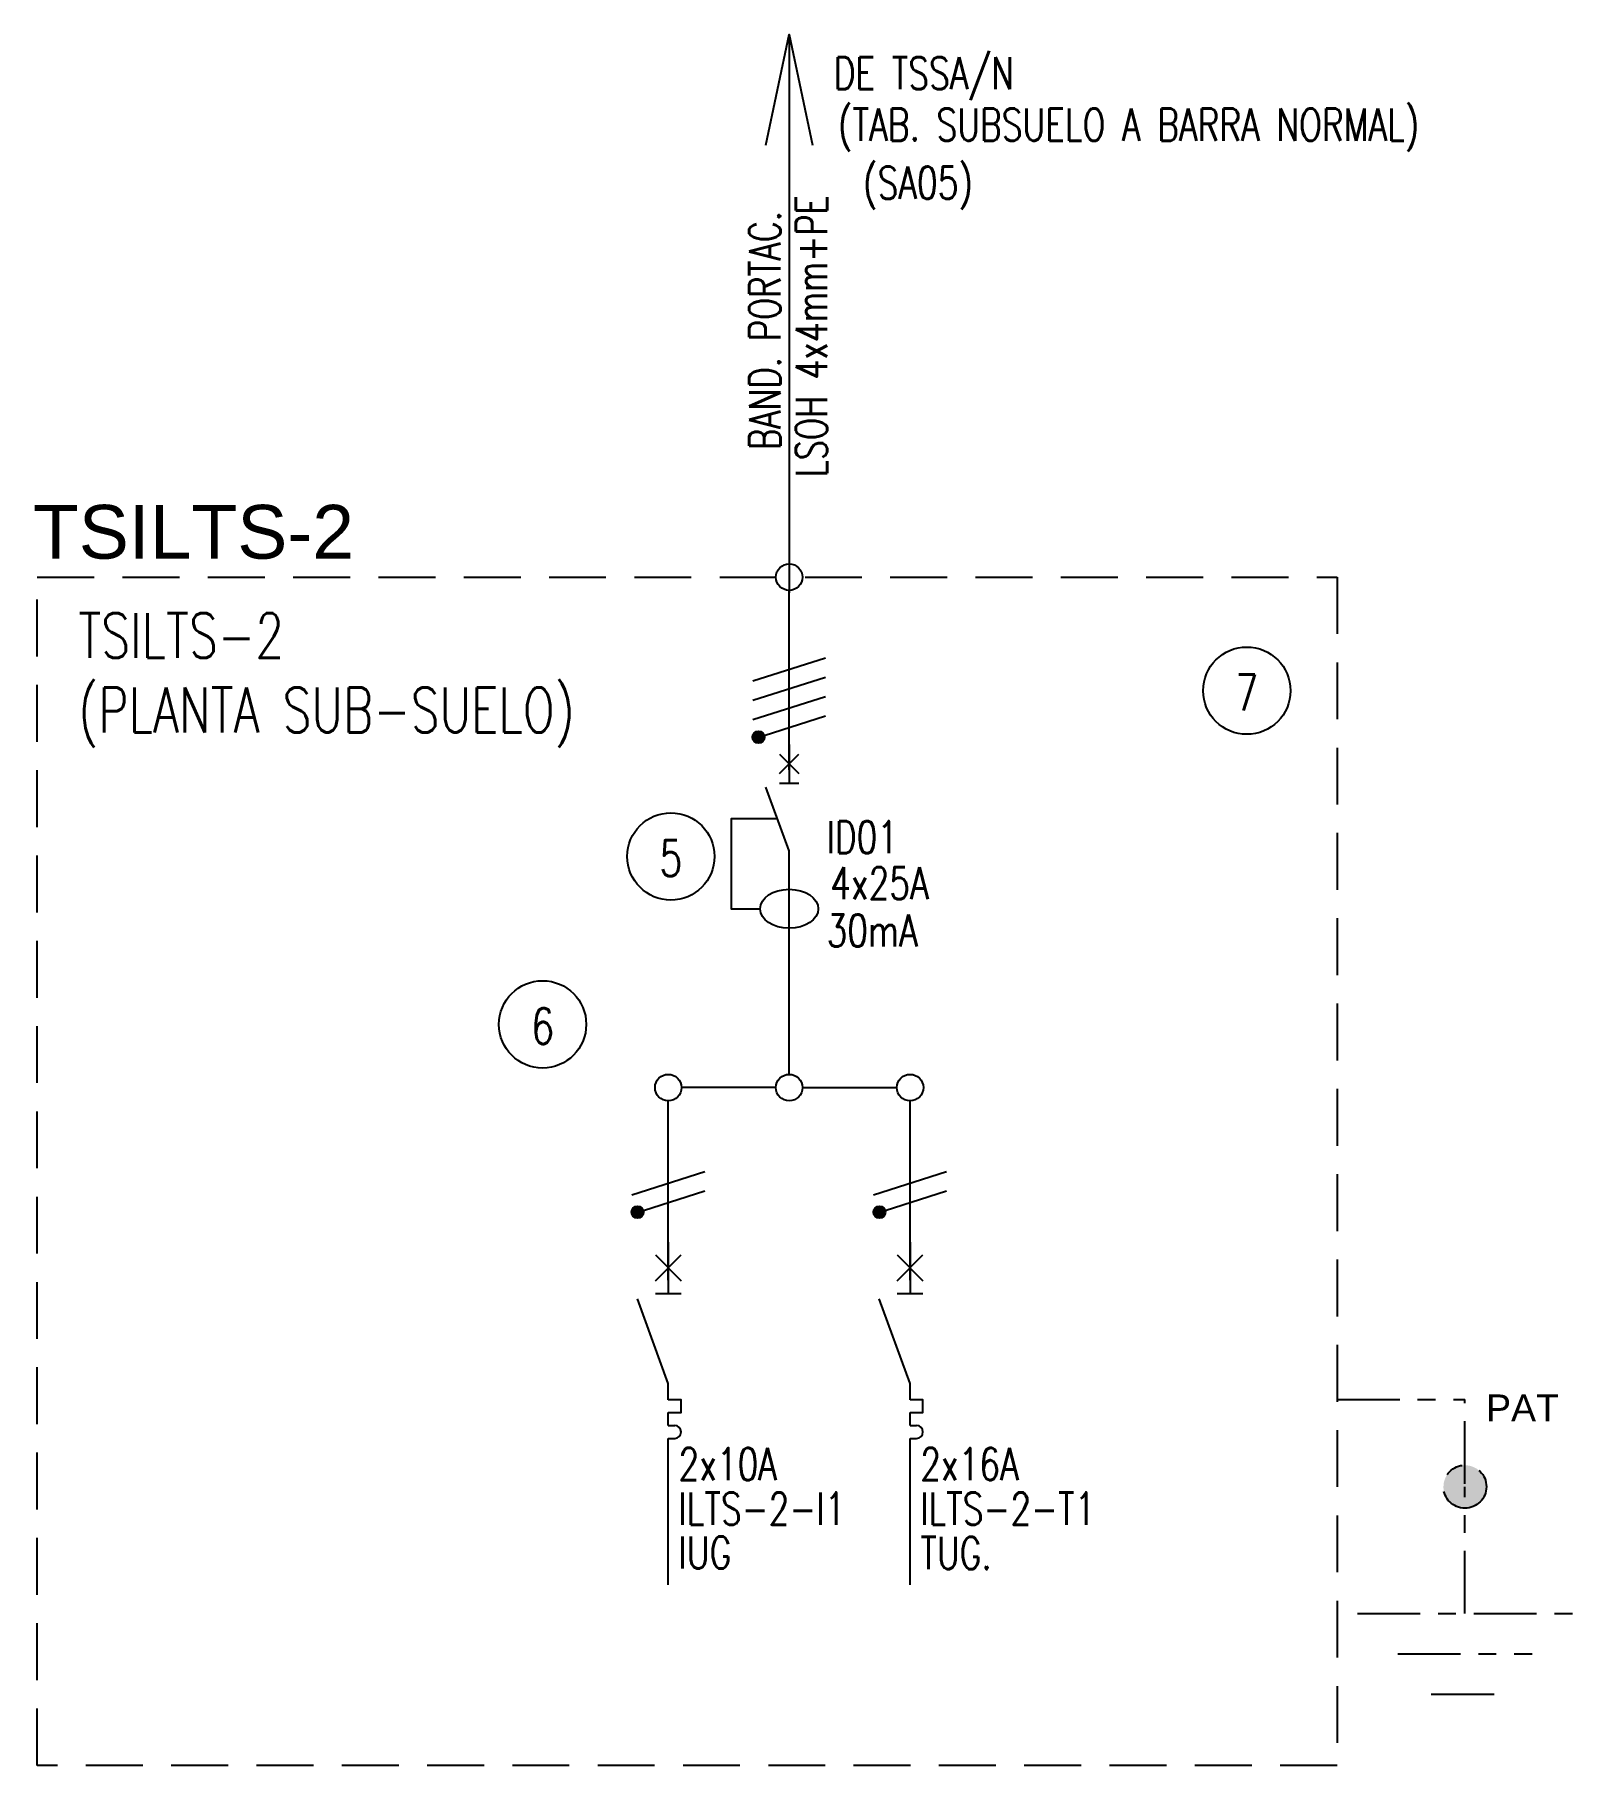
# Model space of a CAD drawing. Extents: x 3716.11 to 3724.69, y 1285.63 to 1295.29.
import ezdxf
from ezdxf.enums import TextEntityAlignment as Align

# ---------------------------------------------------------------- set-up
doc = ezdxf.new("R2010")
doc.units = 0
doc.linetypes.add('OCJ-ESQUEMAS UNIFILARES-CORREGIDOS IDO-REV.br$0$DASHED', pattern=[19.05, 12.7, -6.35])
doc.linetypes.add('OCJ-ESQUEMAS UNIFILARES-CORREGIDOS IDO-REV.br$0$EJE_5', pattern=[7.1, 5, -1, 0.1, -1])
for name, color, linetype in [('OCJ-ESQUEMAS UNIFILARES-CORREGIDOS IDO-REV.br$0$00-IE-CABLES', 10, 'Continuous'), ('OCJ-ESQUEMAS UNIFILARES-CORREGIDOS IDO-REV.br$0$01-ELE-APARATOS', 170, 'Continuous'), ('OCJ-ESQUEMAS UNIFILARES-CORREGIDOS IDO-REV.br$0$ELECTRIC', 4, 'Continuous'), ('OCJ-ESQUEMAS UNIFILARES-CORREGIDOS IDO-REV.br$0$PAT', 80, 'Continuous'), ('OCJ-ESQUEMAS UNIFILARES-CORREGIDOS IDO-REV.br$0$TEXTO', 7, 'Continuous')]:
    doc.layers.add(name, color=color, linetype=linetype)
doc.styles.add('OCJ-ESQUEMAS UNIFILARES-CORREGIDOS IDO-REV.br$0$ARIAL', font='Arial.ttf', dxfattribs={"height": 0.2})
doc.styles.add('OCJ-ESQUEMAS UNIFILARES-CORREGIDOS IDO-REV.br$0$Electricidad', font='ROMANS.SHX', dxfattribs={"width": 0.75, "height": 0.175})

# ---------------------------------------------------------------- blocks, each defined once
blk = doc.blocks.new('OCJ-ESQUEMAS UNIFILARES-CORREGIDOS IDO-REV.br$0$Unif-Interruptor-Term')
for p, q in [((0, -1.013), (0.045, -1.013)), ((0, -1.103), (0.045, -1.103))]:
    blk.add_line(p, q)
for points in [[(0, 0.267), (0, -0.093)], [(-0.09, 0.177), (0.09, -0.003)], [(-0.09, -0.003), (0.09, 0.177)], [(-0.09, -0.093), (0.09, -0.093)], [(0, -0.72), (-0.215, -0.128)], [(0, -0.833), (0, -0.72)], [(0, -0.923), (0.09, -0.923), (0.09, -0.833), (0, -0.833)], [(0, -1.013), (0, -0.923)], [(0, -1.215), (0, -1.103)]]:
    blk.add_lwpolyline(points)
blk.add_arc((0.045, -1.058), 0.045, 270, 90)
blk = doc.blocks.new('OCJ-ESQUEMAS UNIFILARES-CORREGIDOS IDO-REV.br$0$Unif-Interruptor-Dif')
for points in [[(0, 0.177), (0, -0.093)], [(-0.068, 0.11), (0.068, -0.025)], [(-0.068, -0.025), (0.068, 0.11)], [(-0.068, -0.093), (0.068, -0.093)], [(0, -0.565), (-0.162, -0.121)], [(-0.081, -0.343), (-0.405, -0.343), (-0.405, -0.97), (-0.202, -0.97)], [(0, -1.308), (0, -0.565)]]:
    blk.add_lwpolyline(points)
blk.add_ellipse((0, -0.97), major_axis=(0.203, 0), ratio=0.670814)

msp = doc.modelspace()

# ---------------------------------------------------------------- hatches: boundary and pattern name
at = {"layer": 'OCJ-ESQUEMAS UNIFILARES-CORREGIDOS IDO-REV.br$0$00-IE-CABLES'}
for points in [[(3720.122, 1291.349, 1), (3720.1766, 1291.3887, 1)], [(3719.447, 1288.6969, 1), (3719.5016, 1288.7365, 1)], [(3720.797, 1288.6969, 1), (3720.8516, 1288.7365, 1)]]:
    msp.add_hatch(color=256, dxfattribs=at).paths.add_polyline_path(points)
at = {"layer": 'OCJ-ESQUEMAS UNIFILARES-CORREGIDOS IDO-REV.br$0$PAT', "linetype": 'OCJ-ESQUEMAS UNIFILARES-CORREGIDOS IDO-REV.br$0$EJE_5', "ltscale": 0.07}
h = msp.add_hatch(color=256, dxfattribs=at)
h.paths.add_polyline_path([(3724.2134, 1287.1842), (3723.9734, 1287.1842, -1)])
h.paths.add_polyline_path([(3723.9734, 1287.1842), (3724.0934, 1287.1842), (3724.0934, 1287.0642, -0.414214)])
h.paths.add_polyline_path([(3724.0934, 1287.1842), (3724.2134, 1287.1842, -0.414214), (3724.0934, 1287.0642)])

# ---------------------------------------------------------------- linework, layer by layer
at = {"layer": 'OCJ-ESQUEMAS UNIFILARES-CORREGIDOS IDO-REV.br$0$00-IE-CABLES'}
for p, q in [((3720.3206, 1295.2913), (3720.3206, 1292.175)), ((3720.3206, 1291.1867), (3720.3206, 1292.1885)), ((3720.3206, 1289.4863), (3720.3206, 1290.2882)), ((3720.2465, 1289.4122), (3719.7197, 1289.4122)), ((3720.3947, 1289.4122), (3720.9215, 1289.4122)), ((3719.6456, 1288.3363), (3719.6456, 1289.3382)), ((3720.9956, 1288.3363), (3720.9956, 1289.3382)), ((3719.6456, 1286.636), (3719.6456, 1287.4378)), ((3720.9956, 1286.636), (3720.9956, 1287.4378))]:
    msp.add_line(p, q, dxfattribs=at)
for points in [[(3720.1898, 1294.6734), (3720.3206, 1295.2913), (3720.4514, 1294.6734)], [(3720.1171, 1291.6827), (3720.5241, 1291.8115)], [(3720.1171, 1291.5747), (3720.5241, 1291.7035)], [(3720.1171, 1291.4667), (3720.5241, 1291.5955)], [(3720.1814, 1291.379), (3720.5241, 1291.4875)], [(3719.4421, 1288.8145), (3719.8491, 1288.9433)], [(3720.7921, 1288.8145), (3721.1991, 1288.9433)], [(3719.5064, 1288.7269), (3719.8491, 1288.8353)], [(3720.8564, 1288.7269), (3721.1991, 1288.8353)]]:
    msp.add_lwpolyline(points, dxfattribs=at)
for centre, radius in [((3720.1493, 1291.3689), 0.0338), ((3719.6456, 1289.4122), 0.0741), ((3720.3206, 1289.4122), 0.0741), ((3720.9956, 1289.4122), 0.0741), ((3719.4743, 1288.7167), 0.0338), ((3720.8243, 1288.7167), 0.0338)]:
    msp.add_circle(centre, radius, dxfattribs=at)
at = {"layer": 'OCJ-ESQUEMAS UNIFILARES-CORREGIDOS IDO-REV.br$0$ELECTRIC', "linetype": 'OCJ-ESQUEMAS UNIFILARES-CORREGIDOS IDO-REV.br$0$DASHED', "ltscale": 0.025}
msp.add_lwpolyline([(3716.1229, 1292.2626), (3723.3793, 1292.2626), (3723.3793, 1285.6282), (3716.1229, 1285.6282)], close=True, dxfattribs=at)
at = {"layer": 'OCJ-ESQUEMAS UNIFILARES-CORREGIDOS IDO-REV.br$0$PAT', "linetype": 'OCJ-ESQUEMAS UNIFILARES-CORREGIDOS IDO-REV.br$0$EJE_5', "ltscale": 0.07}
for p, q in [((3723.3793, 1287.671), (3724.0934, 1287.671)), ((3724.0934, 1287.2009), (3724.0934, 1287.671)), ((3724.0934, 1286.4758), (3724.0934, 1287.1842)), ((3723.4934, 1286.4758), (3724.6934, 1286.4758)), ((3723.7184, 1286.2508), (3724.4684, 1286.2508)), ((3723.9059, 1286.0258), (3724.2809, 1286.0258))]:
    msp.add_line(p, q, dxfattribs=at)
msp.add_circle((3724.0934, 1287.1842), 0.12, dxfattribs=at)
msp.add_circle((3724.0934, 1287.1842), 0.12, dxfattribs=at)
at = {"layer": 'OCJ-ESQUEMAS UNIFILARES-CORREGIDOS IDO-REV.br$0$TEXTO'}
for centre, radius in [((3720.3206, 1292.2626), 0.0741), ((3722.8758, 1291.6284), 0.2437), ((3719.6601, 1290.7029), 0.2437), ((3718.9438, 1289.7654), 0.2437)]:
    msp.add_circle(centre, radius, dxfattribs=at)

# ---------------------------------------------------------------- block references
at = {"layer": 'OCJ-ESQUEMAS UNIFILARES-CORREGIDOS IDO-REV.br$0$01-ELE-APARATOS', "xscale": 0.7999999999999546, "yscale": 0.7999999999999546, "zscale": 0.7999999999999546}
for name, p in [('OCJ-ESQUEMAS UNIFILARES-CORREGIDOS IDO-REV.br$0$Unif-Interruptor-Dif', (3720.3206, 1291.1867)), ('OCJ-ESQUEMAS UNIFILARES-CORREGIDOS IDO-REV.br$0$Unif-Interruptor-Term', (3719.6456, 1288.3363)), ('OCJ-ESQUEMAS UNIFILARES-CORREGIDOS IDO-REV.br$0$Unif-Interruptor-Term', (3720.9956, 1288.3363))]:
    msp.add_blockref(name, p, dxfattribs=at)

# ---------------------------------------------------------------- texts
at = {"layer": 'OCJ-ESQUEMAS UNIFILARES-CORREGIDOS IDO-REV.br$0$TEXTO', "style": 'OCJ-ESQUEMAS UNIFILARES-CORREGIDOS IDO-REV.br$0$Electricidad', "width": 0.75}
for s, height, p in [('DE TSSA/N', 0.18, (3720.5694, 1294.986)), ('(TAB. SUBSUELO A BARRA NORMAL)', 0.18, (3720.5934, 1294.6989)), ('(SA05)', 0.18, (3720.7336, 1294.3742)), ('TSILTS-2', 0.25, (3716.3514, 1291.8116)), ('(PLANTA SUB-SUELO)', 0.25, (3716.3514, 1291.3953)), ('7', 0.2, (3722.8118, 1291.5184)), ('ID01', 0.18, (3720.5295, 1290.7206)), ('5', 0.2, (3719.5961, 1290.5929)), ('4x25A', 0.18, (3720.5501, 1290.4636)), ('30mA', 0.18, (3720.5295, 1290.1993)), ('6', 0.2, (3718.8798, 1289.6554)), ('2x10A', 0.18, (3719.7027, 1287.2202)), ('2x16A', 0.18, (3721.0527, 1287.2202)), ('ILTS-2-I1', 0.18, (3719.7027, 1286.9719)), ('ILTS-2-T1', 0.18, (3721.0527, 1286.9719)), ('IUG', 0.18, (3719.7027, 1286.7266)), ('TUG.', 0.18, (3721.0527, 1286.7235))]:
    msp.add_text(s, height=height, dxfattribs=at).set_placement(p)
for s, p in [('LSOH 4x4mm+PE', (3720.5325, 1293.607)), ('BAND. PORTAC.', (3720.2718, 1293.6393))]:
    msp.add_text(s, height=0.175, rotation=90, dxfattribs=at).set_placement(p, align=Align.CENTER)
at = {"layer": 'OCJ-ESQUEMAS UNIFILARES-CORREGIDOS IDO-REV.br$0$TEXTO', "style": 'OCJ-ESQUEMAS UNIFILARES-CORREGIDOS IDO-REV.br$0$ARIAL'}
for s, height, p in [('TSILTS-2', 0.3, (3716.0983, 1292.3655)), ('PAT', 0.15, (3724.2112, 1287.549))]:
    msp.add_text(s, height=height, dxfattribs=at).set_placement(p)

doc.saveas('drawing.dxf')
